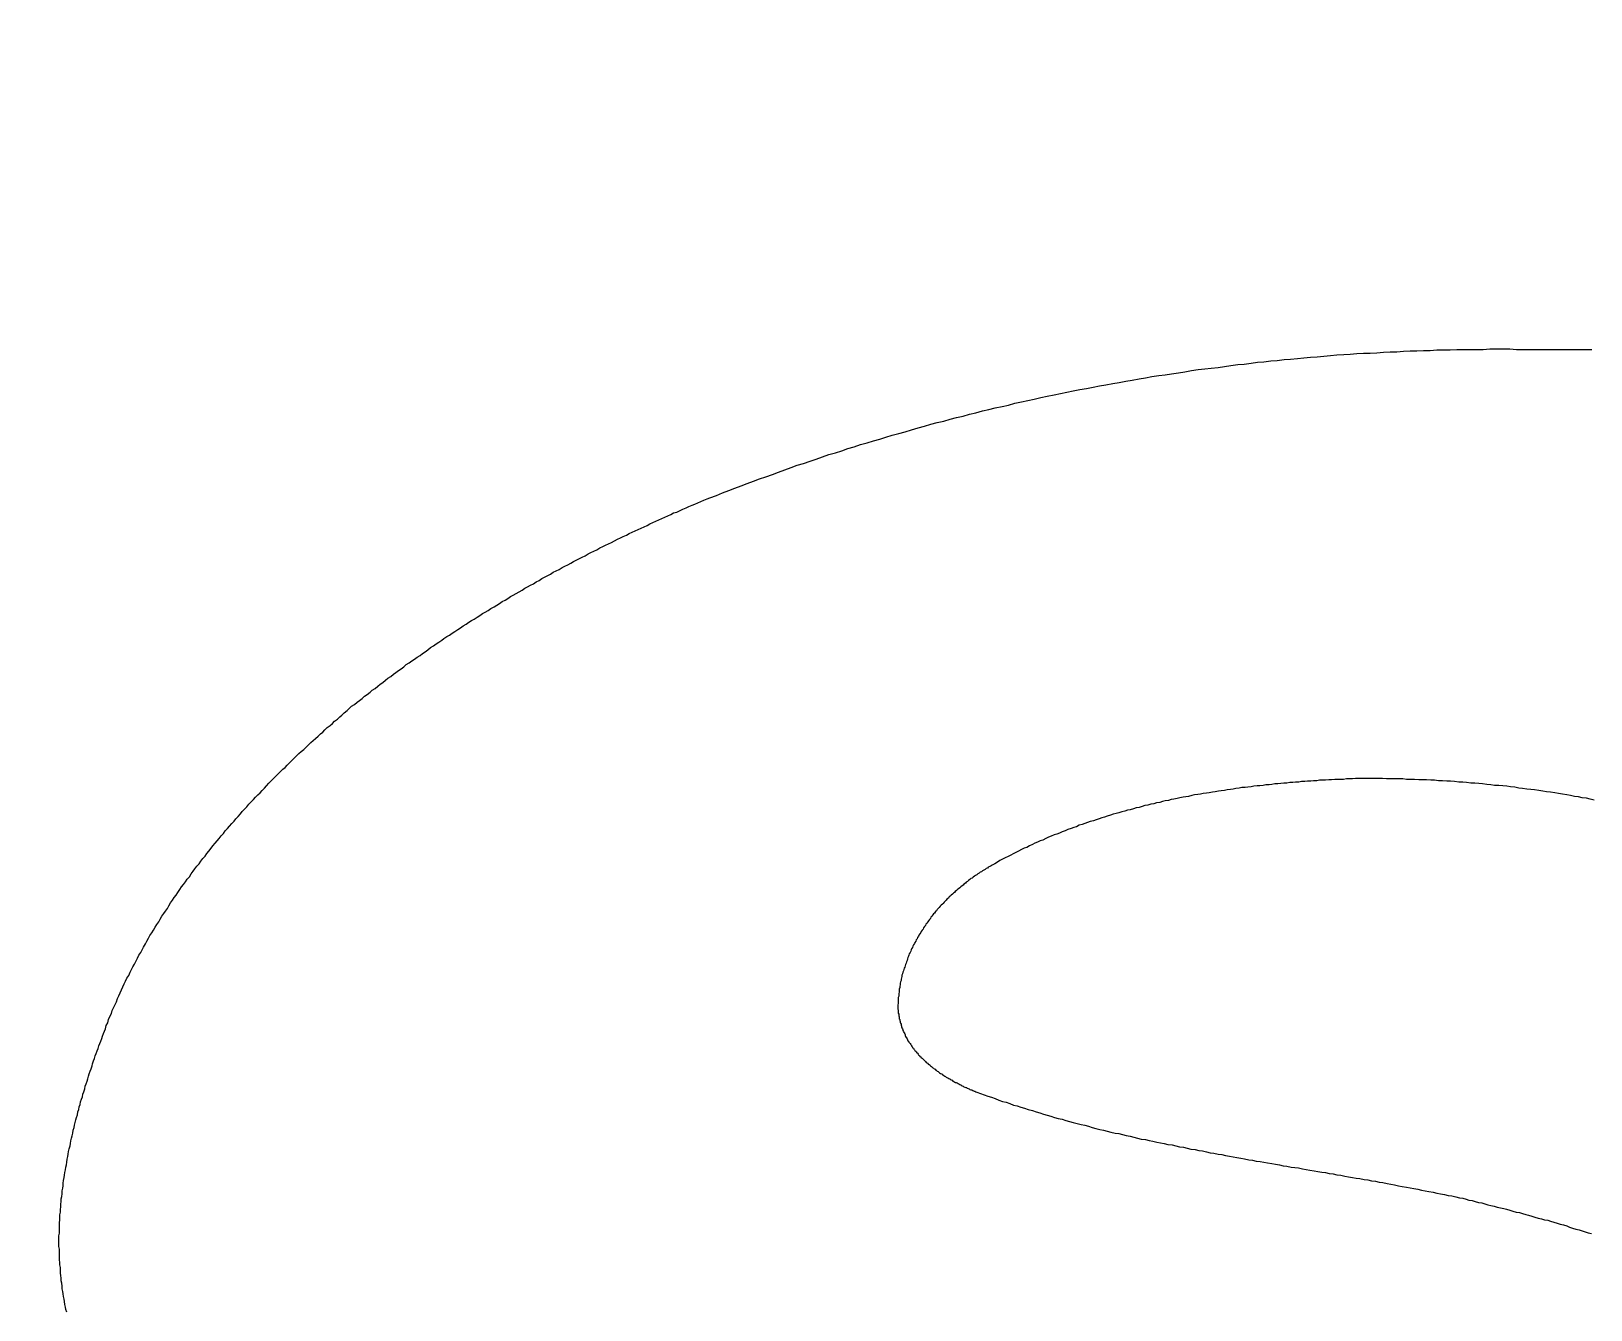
# Model space of a CAD drawing. Extents: x 61 to 163, y 47 to 87.
# Drawn here: x 70.29 to 75.62, y 58.57 to 62.93 of the extents above; entities that cross this region are included whole.
import ezdxf

# ---------------------------------------------------------------- set-up
doc = ezdxf.new("R2010")
doc.units = 0
doc.layers.get('0').update_dxf_attribs({"linetype": 'CONTINUOUS'})
doc.layers.add('GRAVIRANJE', color=3, linetype='CONTINUOUS')

msp = doc.modelspace()

# ---------------------------------------------------------------- linework, layer by layer
msp.add_circle((74.3058, 59.607), 13)
at = {"layer": 'GRAVIRANJE'}
for points in [[(70.4148, 58.56), (70.4116, 58.5694), (70.4101, 58.5772), (70.4085, 58.5866), (70.4069, 58.596), (70.4054, 58.6039), (70.4038, 58.6133), (70.4022, 58.6227), (70.4007, 58.6305), (70.3991, 58.6399), (70.3991, 58.6493), (70.3975, 58.6587), (70.396, 58.6666), (70.396, 58.676), (70.3944, 58.6854), (70.3928, 58.6932), (70.3928, 58.7027), (70.3928, 58.7121), (70.3913, 58.7215), (70.3913, 58.7293), (70.3897, 58.7387), (70.3897, 58.7481), (70.3897, 58.7575), (70.3897, 58.7654), (70.3897, 58.7748), (70.3881, 58.7842), (70.3881, 58.7936), (70.3881, 58.8015), (70.3881, 58.8109), (70.3881, 58.8203), (70.3897, 58.8297), (70.3897, 58.8375), (70.3897, 58.8469), (70.3897, 58.8563), (70.3897, 58.8657), (70.3913, 58.8736), (70.3913, 58.883), (70.3913, 58.8924), (70.3928, 58.9018), (70.3928, 58.9112), (70.3944, 58.9191), (70.3944, 58.9285), (70.396, 58.9379), (70.396, 58.9473), (70.3975, 58.9551), (70.3991, 58.9645), (70.3991, 58.9739), (70.4007, 58.9834), (70.4022, 58.9912), (70.4022, 59.0006), (70.4038, 59.01), (70.4054, 59.0194), (70.4069, 59.0273), (70.4085, 59.0367), (70.4101, 59.0461), (70.4116, 59.0555), (70.4132, 59.0633), (70.4148, 59.0727), (70.4163, 59.0822), (70.4179, 59.0916), (70.4195, 59.0994), (70.4211, 59.1088), (70.4226, 59.1182), (70.4258, 59.1276), (70.4273, 59.1355), (70.4289, 59.1449), (70.4305, 59.1543), (70.4336, 59.1621), (70.4352, 59.1715), (70.4367, 59.1809), (70.4399, 59.1904), (70.4414, 59.1982), (70.443, 59.2076), (70.4461, 59.217), (70.4477, 59.2249), (70.4508, 59.2343), (70.4524, 59.2437), (70.4556, 59.2515), (70.4571, 59.2609), (70.4603, 59.2688), (70.4618, 59.2782), (70.465, 59.2876), (70.4681, 59.2954), (70.4697, 59.3048), (70.4728, 59.3127), (70.4759, 59.3221), (70.4775, 59.3315), (70.4806, 59.3393), (70.4838, 59.3487), (70.4869, 59.3566), (70.4885, 59.366), (70.4916, 59.3738), (70.4948, 59.3832), (70.4979, 59.3911), (70.501, 59.4005), (70.5026, 59.4083), (70.5057, 59.4177), (70.5089, 59.4256), (70.512, 59.435), (70.5151, 59.4428), (70.5183, 59.4522), (70.5214, 59.4601), (70.5246, 59.4695), (70.5277, 59.4773), (70.5308, 59.4852), (70.534, 59.4946), (70.5371, 59.5024), (70.5402, 59.5118), (70.5434, 59.5197), (70.5465, 59.5275), (70.5496, 59.5385), (70.5543, 59.5479), (70.5575, 59.5589), (70.5622, 59.5698), (70.5669, 59.5793), (70.57, 59.5902), (70.5747, 59.5996), (70.5794, 59.6106), (70.5841, 59.62), (70.5873, 59.631), (70.592, 59.6404), (70.5967, 59.6498), (70.6014, 59.6608), (70.6061, 59.6702), (70.6108, 59.6812), (70.6155, 59.6906), (70.6202, 59.7), (70.6265, 59.7094), (70.6312, 59.7204), (70.6359, 59.7298), (70.6406, 59.7392), (70.6453, 59.7486), (70.6516, 59.7596), (70.6563, 59.769), (70.661, 59.7784), (70.6673, 59.7878), (70.672, 59.7972), (70.6767, 59.8066), (70.6829, 59.8176), (70.6876, 59.827), (70.6939, 59.8364), (70.6986, 59.8458), (70.7049, 59.8553), (70.7112, 59.8647), (70.7159, 59.8741), (70.7221, 59.8835), (70.7284, 59.8929), (70.7331, 59.9023), (70.7394, 59.9117), (70.7457, 59.9211), (70.7519, 59.929), (70.7582, 59.9384), (70.7629, 59.9478), (70.7692, 59.9572), (70.7755, 59.9666), (70.7817, 59.976), (70.788, 59.9838), (70.7943, 59.9933), (70.8005, 60.0027), (70.8068, 60.0121), (70.8131, 60.0199), (70.8194, 60.0293), (70.8256, 60.0387), (70.8335, 60.0466), (70.8398, 60.056), (70.846, 60.0654), (70.8523, 60.0732), (70.8586, 60.0826), (70.8664, 60.0905), (70.8727, 60.0999), (70.879, 60.1093), (70.8868, 60.1171), (70.8931, 60.1265), (70.8993, 60.1344), (70.9072, 60.1438), (70.9135, 60.1516), (70.9213, 60.161), (70.9276, 60.1689), (70.9354, 60.1767), (70.9417, 60.1861), (70.9495, 60.194), (70.9558, 60.2034), (70.9636, 60.2112), (70.9699, 60.2191), (70.9777, 60.2285), (70.9856, 60.2363), (70.9919, 60.2442), (70.9997, 60.252), (71.0075, 60.2614), (71.0138, 60.2692), (71.0217, 60.2771), (71.0295, 60.2849), (71.0358, 60.2943), (71.0436, 60.3022), (71.0515, 60.31), (71.0593, 60.3179), (71.0671, 60.3257), (71.075, 60.3335), (71.0812, 60.3414), (71.0891, 60.3492), (71.0969, 60.3571), (71.1048, 60.3665), (71.1126, 60.3743), (71.1205, 60.3822), (71.1283, 60.39), (71.1361, 60.3978), (71.144, 60.4057), (71.1518, 60.4135), (71.1597, 60.4198), (71.1675, 60.4276), (71.1753, 60.4355), (71.1832, 60.4433), (71.191, 60.4512), (71.1989, 60.459), (71.2067, 60.4668), (71.2145, 60.4747), (71.224, 60.481), (71.2318, 60.4888), (71.2396, 60.4966), (71.2475, 60.5045), (71.2553, 60.5123), (71.2632, 60.5186), (71.2726, 60.5264), (71.2804, 60.5343), (71.2882, 60.5405), (71.2961, 60.5484), (71.3039, 60.5562), (71.3133, 60.5625), (71.3212, 60.5703), (71.329, 60.5782), (71.3384, 60.5844), (71.3463, 60.5923), (71.3541, 60.5986), (71.3619, 60.6064), (71.3714, 60.6142), (71.3792, 60.6205), (71.387, 60.6284), (71.3964, 60.6346), (71.4059, 60.6425), (71.4137, 60.6487), (71.4231, 60.655), (71.4309, 60.6629), (71.4404, 60.6691), (71.4498, 60.677), (71.4576, 60.6832), (71.467, 60.6895), (71.4764, 60.6974), (71.4843, 60.7036), (71.4937, 60.7099), (71.5031, 60.7177), (71.5109, 60.724), (71.5203, 60.7303), (71.5297, 60.7381), (71.5376, 60.7444), (71.547, 60.7507), (71.5564, 60.7569), (71.5658, 60.7632), (71.5737, 60.7711), (71.5831, 60.7773), (71.5925, 60.7836), (71.6019, 60.7899), (71.6113, 60.7962), (71.6207, 60.8024), (71.6285, 60.8087), (71.6379, 60.815), (71.6474, 60.8212), (71.6568, 60.8291), (71.6662, 60.8354), (71.6756, 60.8416), (71.685, 60.8479), (71.6944, 60.8542), (71.7022, 60.8604), (71.7116, 60.8667), (71.7211, 60.8714), (71.7305, 60.8777), (71.7399, 60.884), (71.7493, 60.8902), (71.7587, 60.8965), (71.7681, 60.9028), (71.7775, 60.9091), (71.7869, 60.9153), (71.7963, 60.9216), (71.8057, 60.9263), (71.8151, 60.9326), (71.8246, 60.9389), (71.834, 60.9451), (71.8434, 60.9498), (71.8528, 60.9561), (71.8622, 60.9624), (71.8732, 60.9686), (71.8826, 60.9734), (71.892, 60.9796), (71.9014, 60.9859), (71.9108, 60.9906), (71.9202, 60.9969), (71.9296, 61.0031), (71.939, 61.0079), (71.9484, 61.0141), (71.9594, 61.0188), (71.9688, 61.0251), (71.9782, 61.0314), (71.9876, 61.0361), (71.9971, 61.0424), (72.008, 61.0471), (72.0174, 61.0533), (72.0268, 61.058), (72.0363, 61.0643), (72.0457, 61.069), (72.0566, 61.0753), (72.0661, 61.08), (72.0755, 61.0863), (72.0849, 61.091), (72.0958, 61.0957), (72.1053, 61.1019), (72.1147, 61.1066), (72.1256, 61.1114), (72.1351, 61.1176), (72.1445, 61.1223), (72.1539, 61.127), (72.1648, 61.1333), (72.1743, 61.138), (72.1837, 61.1427), (72.1946, 61.149), (72.2041, 61.1537), (72.2135, 61.1584), (72.2244, 61.1631), (72.2338, 61.1694), (72.2448, 61.1741), (72.2542, 61.1788), (72.2636, 61.1835), (72.2746, 61.1882), (72.284, 61.1929), (72.295, 61.1992), (72.3044, 61.2039), (72.3138, 61.2086), (72.3248, 61.2133), (72.3342, 61.218), (72.3452, 61.2227), (72.3546, 61.2274), (72.3656, 61.2321), (72.375, 61.2368), (72.386, 61.2415), (72.3954, 61.2462), (72.4048, 61.2509), (72.4158, 61.2556), (72.4252, 61.2603), (72.4361, 61.265), (72.4455, 61.2697), (72.4565, 61.2744), (72.4659, 61.2791), (72.4769, 61.2838), (72.4863, 61.2886), (72.4973, 61.2917), (72.5083, 61.2964), (72.5177, 61.3011), (72.5287, 61.3058), (72.5381, 61.3105), (72.549, 61.3152), (72.5585, 61.3183), (72.5694, 61.3231), (72.5788, 61.3278), (72.5898, 61.3325), (72.6008, 61.3372), (72.6102, 61.3403), (72.6322, 61.3481), (72.6525, 61.3576), (72.6745, 61.3654), (72.6949, 61.3732), (72.7168, 61.3811), (72.7372, 61.3889), (72.7592, 61.3968), (72.7796, 61.4046), (72.8015, 61.4124), (72.8235, 61.4203), (72.8439, 61.4281), (72.8658, 61.436), (72.8878, 61.4438), (72.9082, 61.4516), (72.9301, 61.4579), (72.9521, 61.4658), (72.9724, 61.472), (72.9944, 61.4799), (73.0164, 61.4877), (73.0383, 61.494), (73.0603, 61.5003), (73.0807, 61.5081), (73.1026, 61.5144), (73.1246, 61.5222), (73.1465, 61.5285), (73.1685, 61.5348), (73.1904, 61.541), (73.2108, 61.5473), (73.2328, 61.5536), (73.2547, 61.5598), (73.2767, 61.5661), (73.2986, 61.5724), (73.3206, 61.5787), (73.3425, 61.5849), (73.3645, 61.5912), (73.3864, 61.5975), (73.4084, 61.6022), (73.4304, 61.6085), (73.4523, 61.6147), (73.4743, 61.6194), (73.4962, 61.6257), (73.5182, 61.6304), (73.5401, 61.6367), (73.5621, 61.6414), (73.584, 61.6477), (73.6076, 61.6524), (73.6295, 61.6571), (73.6515, 61.6633), (73.6734, 61.668), (73.6954, 61.6728), (73.7173, 61.6775), (73.7393, 61.6822), (73.7612, 61.6869), (73.7848, 61.6916), (73.8067, 61.6963), (73.8287, 61.701), (73.8506, 61.7057), (73.8726, 61.7104), (73.8961, 61.7135), (73.918, 61.7182), (73.94, 61.7229), (73.962, 61.7261), (73.9855, 61.7308), (74.0074, 61.7339), (74.0294, 61.7386), (74.0513, 61.7418), (74.0749, 61.7465), (74.0968, 61.7496), (74.1188, 61.7543), (74.1423, 61.7574), (74.1643, 61.7606), (74.1862, 61.7637), (74.2097, 61.7668), (74.2317, 61.77), (74.2536, 61.7747), (74.2772, 61.7778), (74.2991, 61.781), (74.3211, 61.7825), (74.3446, 61.7857), (74.3665, 61.7888), (74.3885, 61.7919), (74.412, 61.7951), (74.434, 61.7966), (74.4575, 61.7998), (74.4795, 61.8029), (74.5014, 61.8045), (74.5249, 61.8076), (74.5469, 61.8092), (74.5704, 61.8123), (74.5924, 61.8139), (74.6159, 61.8155), (74.6378, 61.8186), (74.6598, 61.8202), (74.6833, 61.8217), (74.7053, 61.8233), (74.7288, 61.8264), (74.7507, 61.828), (74.7743, 61.8296), (74.7962, 61.8311), (74.8182, 61.8327), (74.8417, 61.8343), (74.8637, 61.8343), (74.8872, 61.8358), (74.9091, 61.8374), (74.9326, 61.839), (74.9546, 61.839), (74.9781, 61.8405), (75.0001, 61.8421), (75.0236, 61.8421), (75.0456, 61.8437), (75.0691, 61.8437), (75.091, 61.8453), (75.1146, 61.8453), (75.1365, 61.8453), (75.16, 61.8468), (75.182, 61.8468), (75.2039, 61.8468), (75.2275, 61.8468), (75.2494, 61.8468), (75.2729, 61.8484), (75.2949, 61.8484), (75.3184, 61.8484), (75.3404, 61.8484), (75.3639, 61.8468), (75.3858, 61.8468), (75.4094, 61.8468), (75.4313, 61.8468), (75.4486, 61.8468), (75.4658, 61.8468), (75.4831, 61.8468), (75.5003, 61.8468), (75.5176, 61.8468), (75.5348, 61.8468), (75.5521, 61.8468), (75.5693, 61.8468), (75.5866, 61.8468), (75.6038, 61.8468), (75.6211, 61.8468)], [(75.6289, 60.3085), (75.6148, 60.3116), (75.6023, 60.3147), (75.5881, 60.3163), (75.5756, 60.3194), (75.5615, 60.321), (75.5474, 60.3241), (75.5348, 60.3257), (75.5207, 60.3288), (75.5066, 60.3304), (75.4941, 60.3335), (75.4799, 60.3351), (75.4658, 60.3367), (75.4533, 60.3382), (75.4392, 60.3414), (75.4251, 60.343), (75.4125, 60.3445), (75.3984, 60.3461), (75.3843, 60.3477), (75.3717, 60.3492), (75.3576, 60.3524), (75.3435, 60.3539), (75.331, 60.3555), (75.3168, 60.3571), (75.3027, 60.3586), (75.2886, 60.3586), (75.2761, 60.3602), (75.262, 60.3618), (75.2478, 60.3633), (75.2353, 60.3649), (75.2212, 60.3665), (75.2071, 60.3665), (75.193, 60.368), (75.1804, 60.3696), (75.1663, 60.3696), (75.1522, 60.3712), (75.1381, 60.3727), (75.1255, 60.3727), (75.1114, 60.3743), (75.0973, 60.3743), (75.0832, 60.3759), (75.0706, 60.3759), (75.0565, 60.3775), (75.0424, 60.3775), (75.0299, 60.3775), (75.0158, 60.379), (75.0016, 60.379), (74.9875, 60.379), (74.975, 60.3806), (74.9609, 60.3806), (74.9468, 60.3806), (74.9326, 60.3806), (74.9201, 60.3806), (74.906, 60.3822), (74.8919, 60.3822), (74.8778, 60.3822), (74.8652, 60.3822), (74.8511, 60.3822), (74.837, 60.3822), (74.8229, 60.3822), (74.8135, 60.3822), (74.8041, 60.3806), (74.7931, 60.3806), (74.7837, 60.3806), (74.7727, 60.379), (74.7633, 60.379), (74.7523, 60.379), (74.7429, 60.379), (74.7319, 60.3775), (74.7225, 60.3775), (74.7115, 60.3759), (74.7021, 60.3759), (74.6912, 60.3759), (74.6817, 60.3743), (74.6708, 60.3743), (74.6614, 60.3727), (74.6504, 60.3727), (74.641, 60.3712), (74.63, 60.3712), (74.6206, 60.3696), (74.6096, 60.3696), (74.6002, 60.368), (74.5892, 60.368), (74.5798, 60.3665), (74.5688, 60.3665), (74.5594, 60.3649), (74.5484, 60.3633), (74.539, 60.3633), (74.5281, 60.3618), (74.5187, 60.3602), (74.5077, 60.3602), (74.4983, 60.3586), (74.4873, 60.3571), (74.4779, 60.3571), (74.4669, 60.3555), (74.4575, 60.3539), (74.4465, 60.3524), (74.4371, 60.3508), (74.4261, 60.3508), (74.4167, 60.3492), (74.4057, 60.3477), (74.3963, 60.3461), (74.3869, 60.3445), (74.376, 60.343), (74.3665, 60.3414), (74.3556, 60.3398), (74.3462, 60.3382), (74.3352, 60.3367), (74.3258, 60.3351), (74.3148, 60.3335), (74.3054, 60.332), (74.2944, 60.3304), (74.285, 60.3288), (74.2756, 60.3273), (74.2646, 60.3257), (74.2552, 60.3241), (74.2442, 60.321), (74.2348, 60.3194), (74.2254, 60.3179), (74.2144, 60.3163), (74.205, 60.3132), (74.194, 60.3116), (74.1846, 60.31), (74.1752, 60.3069), (74.1643, 60.3053), (74.1548, 60.3037), (74.1454, 60.3006), (74.1345, 60.299), (74.125, 60.2959), (74.1156, 60.2943), (74.1047, 60.2912), (74.0953, 60.2896), (74.0858, 60.2865), (74.0749, 60.2834), (74.0655, 60.2818), (74.056, 60.2787), (74.0451, 60.2755), (74.0357, 60.274), (74.0263, 60.2708), (74.0168, 60.2677), (74.0059, 60.2645), (73.9965, 60.263), (73.987, 60.2598), (73.9776, 60.2567), (73.9667, 60.2536), (73.9573, 60.2504), (73.9478, 60.2473), (73.9384, 60.2442), (73.929, 60.241), (73.9196, 60.2379), (73.9086, 60.2347), (73.8992, 60.2316), (73.8898, 60.2285), (73.8804, 60.2253), (73.871, 60.2222), (73.8616, 60.2175), (73.8522, 60.2144), (73.8428, 60.2112), (73.8318, 60.2081), (73.8224, 60.2034), (73.813, 60.2003), (73.8036, 60.1955), (73.7942, 60.1924), (73.7848, 60.1893), (73.7753, 60.1846), (73.7659, 60.1814), (73.7565, 60.1767), (73.7471, 60.172), (73.7377, 60.1689), (73.7283, 60.1642), (73.7189, 60.161), (73.7111, 60.1563), (73.7016, 60.1516), (73.6922, 60.1469), (73.6828, 60.1438), (73.6734, 60.1391), (73.664, 60.1344), (73.6546, 60.1297), (73.6452, 60.125), (73.6373, 60.1203), (73.6279, 60.1156), (73.6185, 60.1109), (73.6091, 60.1062), (73.5997, 60.1015), (73.5919, 60.0968), (73.5825, 60.0905), (73.5731, 60.0858), (73.5699, 60.0842), (73.5652, 60.0811), (73.5605, 60.0795), (73.5574, 60.0764), (73.5527, 60.0748), (73.5495, 60.0717), (73.5448, 60.0685), (73.5401, 60.067), (73.537, 60.0638), (73.5323, 60.0623), (73.5291, 60.0591), (73.5244, 60.056), (73.5213, 60.0528), (73.5166, 60.0513), (73.5135, 60.0481), (73.5088, 60.045), (73.5056, 60.0419), (73.5009, 60.0403), (73.4978, 60.0372), (73.4931, 60.034), (73.4899, 60.0309), (73.4852, 60.0278), (73.4821, 60.0246), (73.4774, 60.0215), (73.4743, 60.0183), (73.4711, 60.0152), (73.4664, 60.0121), (73.4633, 60.0089), (73.4586, 60.0058), (73.4554, 60.0027), (73.4523, 59.9995), (73.4476, 59.9964), (73.4445, 59.9933), (73.4413, 59.9901), (73.4382, 59.987), (73.4335, 59.9838), (73.4304, 59.9807), (73.4272, 59.9776), (73.4241, 59.9729), (73.4194, 59.9697), (73.4162, 59.9666), (73.4131, 59.9635), (73.41, 59.9603), (73.4068, 59.9556), (73.4037, 59.9525), (73.399, 59.9493), (73.3959, 59.9462), (73.3927, 59.9415), (73.3896, 59.9384), (73.3864, 59.9352), (73.3833, 59.9305), (73.3802, 59.9274), (73.377, 59.9227), (73.3739, 59.9195), (73.3708, 59.9164), (73.3676, 59.9117), (73.3645, 59.9086), (73.3629, 59.9039), (73.3598, 59.9007), (73.3566, 59.896), (73.3535, 59.8929), (73.3504, 59.8882), (73.3472, 59.8851), (73.3457, 59.8803), (73.3425, 59.8772), (73.3394, 59.8725), (73.3378, 59.8678), (73.3347, 59.8647), (73.3316, 59.86), (73.33, 59.8568), (73.3269, 59.8521), (73.3237, 59.8474), (73.3221, 59.8443), (73.319, 59.8396), (73.3174, 59.8349), (73.3143, 59.8317), (73.3127, 59.827), (73.3096, 59.8223), (73.308, 59.8192), (73.3049, 59.8145), (73.3033, 59.8098), (73.3018, 59.8051), (73.2986, 59.8004), (73.2971, 59.7972), (73.2955, 59.7925), (73.2939, 59.7878), (73.2908, 59.7831), (73.2892, 59.7784), (73.2876, 59.7753), (73.2861, 59.7706), (73.2845, 59.7659), (73.2829, 59.7612), (73.2814, 59.7565), (73.2798, 59.7518), (73.2782, 59.7471), (73.2767, 59.7423), (73.2751, 59.7376), (73.2735, 59.7345), (73.272, 59.7298), (73.2704, 59.7251), (73.2688, 59.7204), (73.2673, 59.7157), (73.2657, 59.711), (73.2657, 59.7063), (73.2641, 59.7016), (73.2626, 59.6969), (73.2626, 59.6922), (73.261, 59.6875), (73.2594, 59.6828), (73.2594, 59.6781), (73.2579, 59.6733), (73.2579, 59.6686), (73.2563, 59.6624), (73.2563, 59.6577), (73.2563, 59.653), (73.2547, 59.6483), (73.2547, 59.6436), (73.2547, 59.6388), (73.2531, 59.6341), (73.2531, 59.6294), (73.2531, 59.6247), (73.2531, 59.62), (73.2531, 59.6138), (73.2516, 59.6091), (73.2516, 59.6043), (73.2516, 59.5996), (73.2516, 59.5949), (73.2531, 59.5918), (73.2531, 59.5871), (73.2531, 59.584), (73.2531, 59.5808), (73.2547, 59.5777), (73.2547, 59.5746), (73.2547, 59.5714), (73.2563, 59.5683), (73.2563, 59.5651), (73.2563, 59.562), (73.2579, 59.5589), (73.2579, 59.5557), (73.2594, 59.5526), (73.2594, 59.5495), (73.261, 59.5463), (73.2626, 59.5432), (73.2626, 59.5401), (73.2641, 59.5369), (73.2641, 59.5338), (73.2657, 59.5306), (73.2673, 59.5275), (73.2688, 59.5244), (73.2688, 59.5212), (73.2704, 59.5181), (73.272, 59.515), (73.2735, 59.5134), (73.2751, 59.5103), (73.2767, 59.5071), (73.2767, 59.504), (73.2782, 59.5009), (73.2798, 59.4977), (73.2814, 59.4961), (73.2829, 59.493), (73.2845, 59.4899), (73.2861, 59.4867), (73.2876, 59.4852), (73.2892, 59.482), (73.2924, 59.4789), (73.2939, 59.4773), (73.2955, 59.4742), (73.2971, 59.4711), (73.2986, 59.4695), (73.3002, 59.4664), (73.3018, 59.4632), (73.3049, 59.4616), (73.3065, 59.4585), (73.308, 59.4554), (73.3096, 59.4538), (73.3127, 59.4507), (73.3143, 59.4491), (73.3159, 59.446), (73.319, 59.4444), (73.3206, 59.4413), (73.3221, 59.4381), (73.3253, 59.4366), (73.3269, 59.4334), (73.33, 59.4319), (73.3316, 59.4287), (73.3347, 59.4271), (73.3363, 59.4256), (73.3394, 59.4224), (73.341, 59.4209), (73.3441, 59.4177), (73.3457, 59.4162), (73.3488, 59.413), (73.3504, 59.4115), (73.3535, 59.4099), (73.3551, 59.4068), (73.3582, 59.4052), (73.3614, 59.4036), (73.3629, 59.4005), (73.3661, 59.3989), (73.3676, 59.3974), (73.3708, 59.3942), (73.3739, 59.3926), (73.3755, 59.3911), (73.3786, 59.3895), (73.3817, 59.3864), (73.3833, 59.3848), (73.3864, 59.3832), (73.3896, 59.3817), (73.3927, 59.3785), (73.3943, 59.377), (73.3974, 59.3754), (73.4006, 59.3738), (73.4037, 59.3723), (73.4053, 59.3691), (73.4084, 59.3676), (73.4115, 59.366), (73.4147, 59.3644), (73.4162, 59.3629), (73.4194, 59.3613), (73.4225, 59.3597), (73.4256, 59.3581), (73.4288, 59.3566), (73.4304, 59.355), (73.4335, 59.3534), (73.4366, 59.3519), (73.4398, 59.3487), (73.4429, 59.3472), (73.446, 59.3456), (73.4476, 59.344), (73.4507, 59.344), (73.4539, 59.3425), (73.457, 59.3409), (73.4601, 59.3393), (73.4633, 59.3378), (73.4664, 59.3362), (73.468, 59.3346), (73.4711, 59.3331), (73.4743, 59.3315), (73.4774, 59.3299), (73.4805, 59.3284), (73.4837, 59.3268), (73.4868, 59.3268), (73.4884, 59.3252), (73.4915, 59.3236), (73.4946, 59.3221), (73.4978, 59.3205), (73.5009, 59.3189), (73.5041, 59.3189), (73.5072, 59.3174), (73.5103, 59.3158), (73.5119, 59.3142), (73.515, 59.3142), (73.5182, 59.3127), (73.5213, 59.3111), (73.5339, 59.3064), (73.5464, 59.3017), (73.5589, 59.297), (73.5715, 59.2939), (73.584, 59.2891), (73.5966, 59.2844), (73.6091, 59.2797), (73.6217, 59.2766), (73.6342, 59.2719), (73.6468, 59.2672), (73.6593, 59.2641), (73.6718, 59.2594), (73.6844, 59.2562), (73.6969, 59.2515), (73.7111, 59.2484), (73.7236, 59.2437), (73.7361, 59.2405), (73.7487, 59.2358), (73.7612, 59.2327), (73.7738, 59.2296), (73.7863, 59.2249), (73.7989, 59.2217), (73.813, 59.2186), (73.8255, 59.2139), (73.8381, 59.2107), (73.8506, 59.2076), (73.8632, 59.2045), (73.8773, 59.2013), (73.8898, 59.1982), (73.9024, 59.1951), (73.9149, 59.1904), (73.9275, 59.1872), (73.9416, 59.1841), (73.9541, 59.1809), (73.9667, 59.1778), (73.9792, 59.1747), (73.9933, 59.1715), (74.0059, 59.17), (74.0184, 59.1668), (74.031, 59.1637), (74.0451, 59.1606), (74.0576, 59.1574), (74.0702, 59.1543), (74.0827, 59.1512), (74.0968, 59.1496), (74.1094, 59.1464), (74.1219, 59.1433), (74.136, 59.1402), (74.1486, 59.1386), (74.1611, 59.1355), (74.1737, 59.1323), (74.1878, 59.1308), (74.2003, 59.1276), (74.2129, 59.1245), (74.227, 59.1229), (74.2395, 59.1198), (74.2521, 59.1167), (74.2662, 59.1151), (74.2787, 59.1119), (74.2913, 59.1104), (74.3054, 59.1072), (74.3179, 59.1041), (74.3305, 59.1025), (74.3446, 59.0994), (74.3571, 59.0978), (74.3697, 59.0947), (74.3838, 59.0931), (74.3963, 59.09), (74.4089, 59.0884), (74.423, 59.0853), (74.4355, 59.0837), (74.4497, 59.0806), (74.4622, 59.079), (74.4747, 59.0759), (74.4889, 59.0743), (74.5014, 59.0727), (74.514, 59.0696), (74.5281, 59.068), (74.5406, 59.0649), (74.5547, 59.0633), (74.5673, 59.0602), (74.5798, 59.0586), (74.5939, 59.0555), (74.6065, 59.0539), (74.619, 59.0524), (74.6331, 59.0492), (74.6457, 59.0477), (74.6582, 59.0445), (74.6723, 59.0429), (74.6849, 59.0398), (74.699, 59.0382), (74.7115, 59.0367), (74.7241, 59.0335), (74.7382, 59.032), (74.7507, 59.0288), (74.7633, 59.0273), (74.7774, 59.0241), (74.7899, 59.0226), (74.8041, 59.0194), (74.8166, 59.0179), (74.8292, 59.0163), (74.8433, 59.0132), (74.8558, 59.0116), (74.8684, 59.0084), (74.8825, 59.0069), (74.895, 59.0037), (74.9076, 59.0022), (74.9217, 58.999), (74.9342, 58.9975), (74.9468, 58.9943), (74.9609, 58.9912), (74.9734, 58.9896), (74.9875, 58.9865), (75.0001, 58.9849), (75.0126, 58.9818), (75.0267, 58.9802), (75.0393, 58.9771), (75.0518, 58.9739), (75.0644, 58.9724), (75.0785, 58.9692), (75.091, 58.9661), (75.1036, 58.9645), (75.1177, 58.9614), (75.1302, 58.9583), (75.1428, 58.9567), (75.1569, 58.9536), (75.1694, 58.9504), (75.1804, 58.9489), (75.1914, 58.9457), (75.2008, 58.9426), (75.2118, 58.941), (75.2228, 58.9379), (75.2337, 58.9347), (75.2447, 58.9332), (75.2557, 58.93), (75.2651, 58.9269), (75.2761, 58.9238), (75.2871, 58.9222), (75.298, 58.9191), (75.309, 58.9159), (75.32, 58.9144), (75.3294, 58.9112), (75.3404, 58.9081), (75.3513, 58.905), (75.3623, 58.9018), (75.3733, 58.9002), (75.3843, 58.8971), (75.3953, 58.894), (75.4047, 58.8908), (75.4156, 58.8877), (75.4266, 58.8846), (75.4376, 58.8814), (75.4486, 58.8783), (75.4596, 58.8752), (75.4705, 58.8736), (75.4799, 58.8705), (75.4909, 58.8673), (75.5019, 58.8642), (75.5129, 58.861), (75.5238, 58.8579), (75.5348, 58.8548), (75.5442, 58.8501), (75.5552, 58.8469), (75.5662, 58.8438), (75.5772, 58.8407), (75.5881, 58.8375), (75.5975, 58.8344), (75.6085, 58.8312), (75.6195, 58.8281)]]:
    msp.add_lwpolyline(points, dxfattribs=at)

doc.saveas('drawing.dxf')
